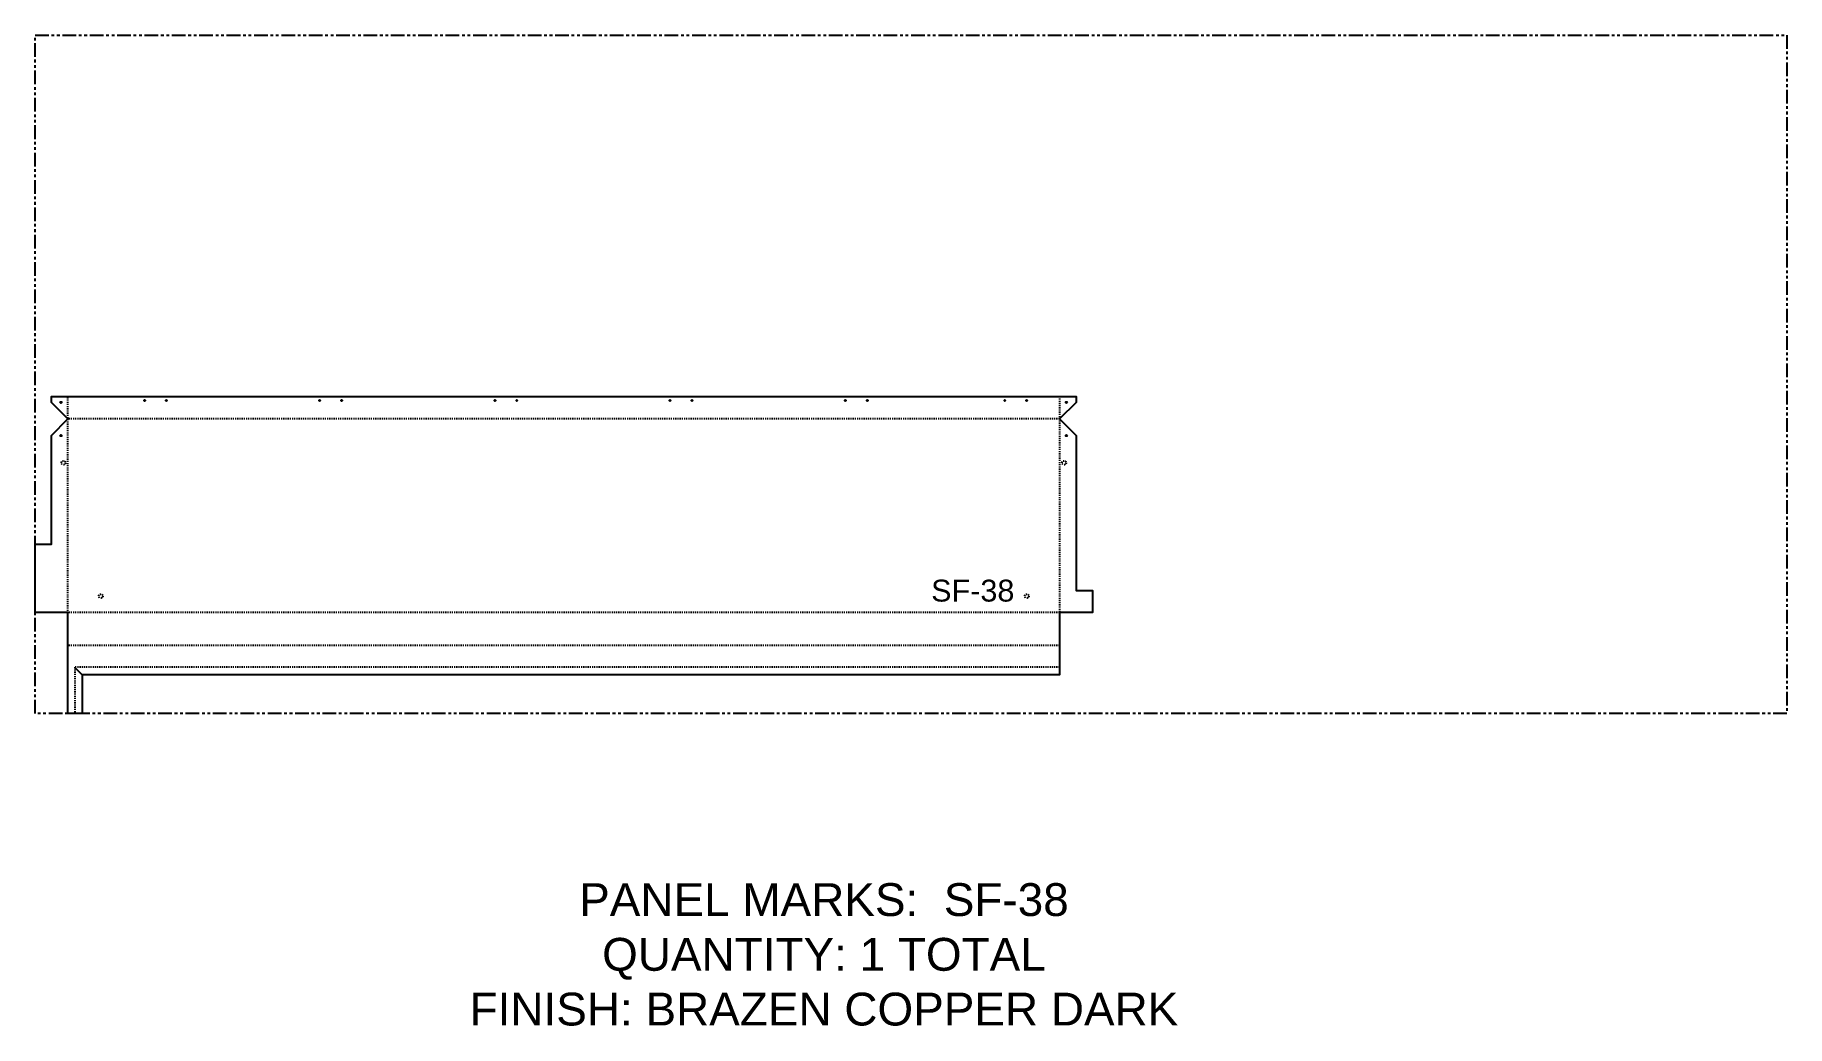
# Model space of a CAD drawing. Header units: inches. Extents: x 0 to 160, y -29 to 62.
import ezdxf

# ---------------------------------------------------------------- set-up
doc = ezdxf.new("R2010")
doc.units = ezdxf.units.IN
doc.header["$MEASUREMENT"] = 0
doc.linetypes.add('HIDDEN', pattern=[0.375, 0.25, -0.125])
doc.linetypes.add('PHANTOM', pattern=[2.5, 1.25, -0.25, 0.25, -0.25, 0.25, -0.25])
for name, color, linetype in [('CUT', 7, 'Continuous'), ('DIMS', 1, 'Continuous'), ('HOLES', 6, 'Continuous'), ('RELIEF', 82, 'Continuous'), ('ROUT', 1, 'HIDDEN'), ('SHEET', 5, 'PHANTOM'), ('TEXT', 2, 'PHANTOM'), ('WEEPS', 3, 'HIDDEN')]:
    doc.layers.add(name, color=color, linetype=linetype)
doc.styles.get("Standard").update_dxf_attribs({"font": 'arial.ttf'})

msp = doc.modelspace()

# ---------------------------------------------------------------- linework, layer by layer
at = {"layer": 'CUT', "ltscale": 0.25}
msp.add_lwpolyline([(93.57, 26.92), (95.07, 25.42), (95.07, 11.24), (96.57, 11.24), (96.57, 9.24), (93.57, 9.24), (93.57, 3.55), (4.31, 3.55), (4.31, 0), (3, 0), (3, 9.24), (0, 9.24), (0, 15.47), (1.5, 15.47), (1.5, 25.42), (3, 26.92), (1.5, 28.42), (1.5, 28.99), (95.07, 28.99), (95.07, 28.42)], close=True, dxfattribs=at)
at = {"layer": 'HOLES', "ltscale": 0.25}
for centre in [(2.37, 28.43), (10, 28.61), (12, 28.61), (26, 28.61), (28, 28.61), (42, 28.61), (44, 28.61), (58, 28.61), (60, 28.61), (74, 28.61), (76, 28.61), (88.57, 28.61), (90.57, 28.61), (94.2, 28.43), (2.37, 25.41), (94.2, 25.41)]:
    msp.add_circle(centre, 0.0625, dxfattribs=at)
at = {"layer": 'RELIEF'}
msp.add_line((4.31, 3.55), (3.71, 4.15), dxfattribs=at)
at = {"layer": 'ROUT', "ltscale": 0.25}
for p, q in [((3, 0), (3, 28.99)), ((93.57, 26.92), (3, 26.92)), ((93.57, 6.24), (3, 6.24))]:
    msp.add_line(p, q, dxfattribs=at)
for points in [[(93.57, 28.99), (93.57, 4.24), (3.63, 4.24), (3.63, 0)], [(96.57, 11.24), (96.57, 9.24), (0, 9.24), (0, 15.47)]]:
    msp.add_lwpolyline(points, dxfattribs=at)
at = {"layer": 'SHEET'}
msp.add_lwpolyline([(0, 62), (160, 62), (160, 0), (0, 0)], close=True, dxfattribs=at)
at = {"layer": 'WEEPS', "ltscale": 0.25}
for centre in [(2.59, 22.92), (93.98, 22.92), (6, 10.74), (90.57, 10.74)]:
    msp.add_circle(centre, 0.188, dxfattribs=at)

# ---------------------------------------------------------------- texts
at = {"layer": 'DIMS', "ltscale": 0.25, "insert": (85.64, 12.24), "char_height": 2, "attachment_point": 2}
msp.add_mtext_dynamic_manual_height_columns('SF-38', width=3.0859, gutter_width=10, heights=[0], dxfattribs=at)
at = {"layer": 'TEXT', "insert": (72.05, -22.01), "char_height": 3, "attachment_point": 5}
msp.add_mtext_dynamic_manual_height_columns('PANEL MARKS:  SF-38\\PQUANTITY: 1 TOTAL\\PFINISH: BRAZEN COPPER DARK', width=199.7409, gutter_width=1, heights=[0], dxfattribs=at)

doc.saveas('drawing.dxf')
